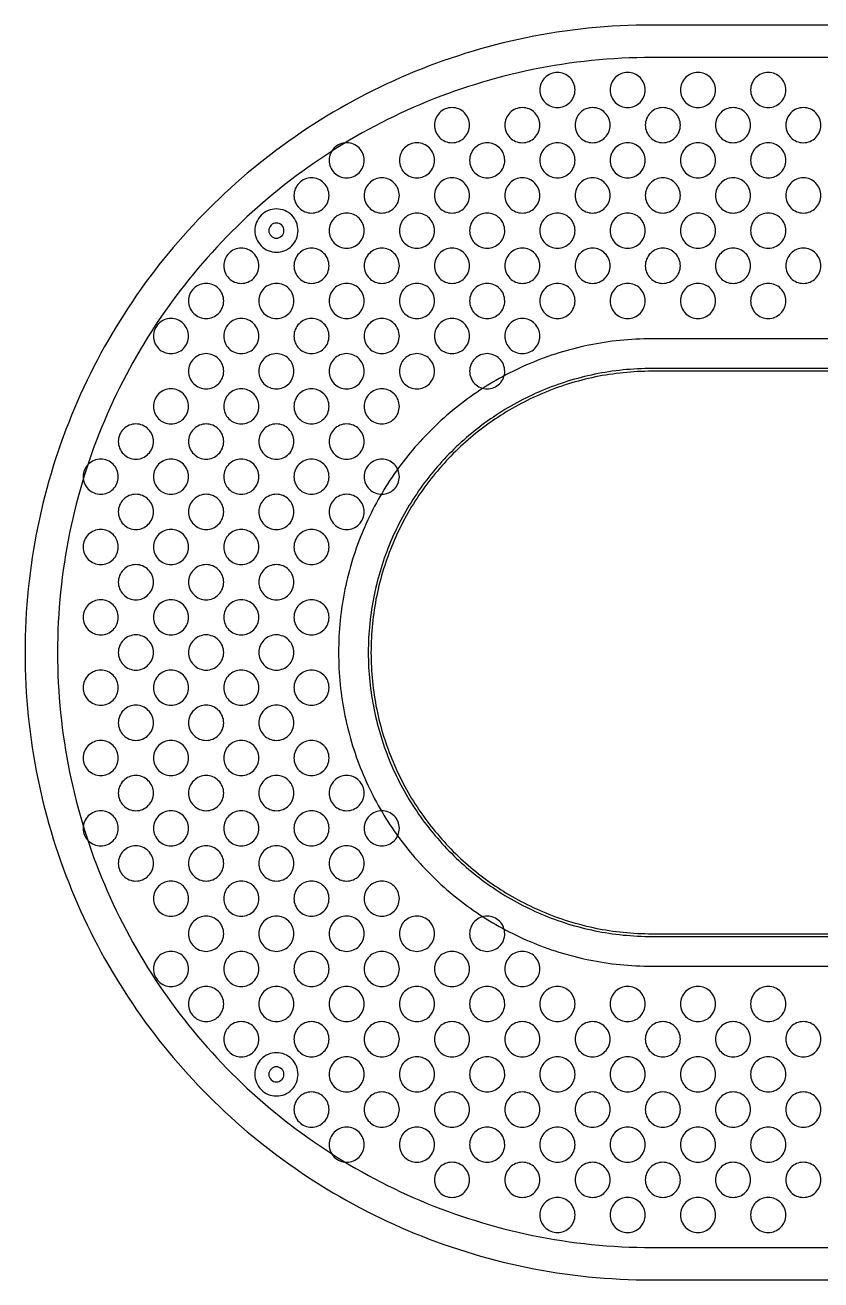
# Model space of a CAD drawing. Extents: x 1 to 174, y -78 to 96.
# Drawn here: x 0.99 to 19.4, y 61.52 to 90.52 of the extents above; entities that cross this region are included whole.
import ezdxf

# ---------------------------------------------------------------- set-up
doc = ezdxf.new("R2010")
doc.units = 0
doc.layers.add('LAYER_1', color=7, linetype='CONTINUOUS')
doc.layers.add('MOUNTINGHOLES', color=1, linetype='CONTINUOUS')

msp = doc.modelspace()

# ---------------------------------------------------------------- linework, layer by layer
at = {"layer": 'LAYER_1'}
for points in [[(22.515, 90.518), (15.464, 90.518), (15.304, 90.517), (15.119, 90.513), (14.934, 90.507), (14.75, 90.499), (14.566, 90.489), (14.382, 90.476), (14.199, 90.461), (14.016, 90.443), (13.834, 90.424), (13.653, 90.402), (13.471, 90.377), (13.291, 90.351), (13.111, 90.322), (12.932, 90.292), (12.753, 90.258), (12.575, 90.223), (12.398, 90.186), (12.222, 90.146), (12.046, 90.105), (11.871, 90.061), (11.697, 90.015), (11.524, 89.967), (11.352, 89.917), (11.18, 89.865), (11.01, 89.81), (10.84, 89.754), (10.671, 89.696), (10.504, 89.636), (10.337, 89.573), (10.171, 89.509), (10.006, 89.443), (9.843, 89.375), (9.68, 89.305), (9.518, 89.233), (9.358, 89.159), (9.198, 89.084), (9.04, 89.006), (8.883, 88.927), (8.727, 88.846), (8.572, 88.763), (8.418, 88.678), (8.266, 88.592), (8.115, 88.504), (7.964, 88.414), (7.816, 88.322), (7.668, 88.228), (7.522, 88.133), (7.376, 88.037), (7.233, 87.938), (7.09, 87.838), (6.949, 87.736), (6.809, 87.633), (6.67, 87.528), (6.533, 87.421), (6.397, 87.313), (6.262, 87.204), (6.129, 87.092), (5.997, 86.979), (5.867, 86.865), (5.738, 86.749), (5.61, 86.632), (5.484, 86.513), (5.359, 86.393), (5.236, 86.271), (5.114, 86.147), (4.994, 86.023), (4.875, 85.896), (4.758, 85.769), (4.642, 85.64), (4.527, 85.509), (4.414, 85.378), (4.303, 85.244), (4.193, 85.11), (4.085, 84.974), (3.979, 84.837), (3.874, 84.698), (3.77, 84.558), (3.669, 84.417), (3.569, 84.274), (3.47, 84.13), (3.373, 83.985), (3.278, 83.839), (3.185, 83.691), (3.093, 83.542), (3.003, 83.392), (2.915, 83.241), (2.829, 83.088), (2.744, 82.935), (2.661, 82.78), (2.58, 82.624), (2.501, 82.467), (2.423, 82.308), (2.347, 82.149), (2.274, 81.988), (2.202, 81.827), (2.132, 81.664), (2.064, 81.5), (1.998, 81.336), (1.933, 81.17), (1.871, 81.003), (1.811, 80.835), (1.753, 80.667), (1.696, 80.497), (1.642, 80.326), (1.59, 80.155), (1.54, 79.983), (1.492, 79.809), (1.446, 79.635), (1.402, 79.461), (1.36, 79.285), (1.321, 79.108), (1.283, 78.931), (1.248, 78.753), (1.215, 78.575), (1.184, 78.396), (1.156, 78.216), (1.129, 78.035), (1.105, 77.854), (1.083, 77.673), (1.064, 77.49), (1.046, 77.308), (1.031, 77.125), (1.018, 76.941), (1.008, 76.757), (1, 76.573), (0.994, 76.388), (0.99, 76.203), (0.989, 76.018), (0.99, 75.832), (0.994, 75.647), (1, 75.462), (1.008, 75.278), (1.018, 75.094), (1.031, 74.911), (1.046, 74.727), (1.064, 74.545), (1.083, 74.363), (1.105, 74.181), (1.129, 74), (1.156, 73.819), (1.184, 73.639), (1.215, 73.46), (1.248, 73.282), (1.283, 73.104), (1.321, 72.927), (1.36, 72.75), (1.402, 72.575), (1.446, 72.4), (1.492, 72.226), (1.54, 72.052), (1.59, 71.88), (1.642, 71.709), (1.696, 71.538), (1.753, 71.368), (1.811, 71.2), (1.871, 71.032), (1.933, 70.865), (1.998, 70.699), (2.064, 70.535), (2.132, 70.371), (2.202, 70.208), (2.274, 70.047), (2.347, 69.886), (2.423, 69.727), (2.501, 69.569), (2.58, 69.411), (2.661, 69.255), (2.744, 69.1), (2.829, 68.947), (2.915, 68.794), (3.003, 68.643), (3.093, 68.493), (3.185, 68.344), (3.278, 68.196), (3.373, 68.05), (3.47, 67.905), (3.569, 67.761), (3.669, 67.618), (3.77, 67.477), (3.874, 67.337), (3.979, 67.199), (4.085, 67.061), (4.193, 66.925), (4.303, 66.791), (4.414, 66.658), (4.527, 66.526), (4.642, 66.395), (4.758, 66.266), (4.875, 66.139), (4.994, 66.012), (5.114, 65.888), (5.236, 65.764), (5.359, 65.643), (5.484, 65.522), (5.61, 65.403), (5.738, 65.286), (5.867, 65.17), (5.997, 65.056), (6.129, 64.943), (6.262, 64.832), (6.397, 64.722), (6.533, 64.614), (6.67, 64.507), (6.809, 64.402), (6.949, 64.299), (7.09, 64.197), (7.233, 64.097), (7.376, 63.999), (7.522, 63.902), (7.668, 63.807), (7.816, 63.713), (7.964, 63.622), (8.115, 63.532), (8.266, 63.443), (8.418, 63.357), (8.572, 63.272), (8.727, 63.189), (8.883, 63.108), (9.04, 63.029), (9.198, 62.951), (9.358, 62.876), (9.518, 62.802), (9.68, 62.73), (9.843, 62.66), (10.006, 62.592), (10.171, 62.526), (10.337, 62.462), (10.504, 62.4), (10.671, 62.339), (10.84, 62.281), (11.01, 62.225), (11.18, 62.171), (11.352, 62.118), (11.524, 62.068), (11.697, 62.02), (11.871, 61.974), (12.046, 61.931), (12.222, 61.889), (12.398, 61.849), (12.575, 61.812), (12.753, 61.777), (12.932, 61.744), (13.111, 61.713), (13.291, 61.684), (13.471, 61.658), (13.653, 61.633), (13.834, 61.612), (14.016, 61.592), (14.199, 61.575), (14.382, 61.559), (14.566, 61.547), (14.75, 61.536), (14.934, 61.528), (15.119, 61.522), (15.304, 61.519), (15.464, 61.518), (22.515, 61.518)], [(22.512, 89.768), (15.466, 89.768), (15.313, 89.767), (15.138, 89.763), (14.963, 89.758), (14.788, 89.75), (14.613, 89.74), (14.439, 89.728), (14.265, 89.714), (14.092, 89.697), (13.919, 89.678), (13.747, 89.658), (13.575, 89.635), (13.404, 89.61), (13.234, 89.582), (13.064, 89.553), (12.894, 89.522), (12.726, 89.488), (12.558, 89.453), (12.391, 89.415), (12.224, 89.376), (12.058, 89.334), (11.893, 89.291), (11.729, 89.245), (11.566, 89.198), (11.403, 89.148), (11.241, 89.097), (11.08, 89.044), (10.921, 88.988), (10.762, 88.931), (10.603, 88.872), (10.446, 88.811), (10.29, 88.749), (10.135, 88.684), (9.981, 88.618), (9.827, 88.55), (9.675, 88.48), (9.524, 88.408), (9.374, 88.335), (9.225, 88.259), (9.077, 88.182), (8.93, 88.104), (8.784, 88.024), (8.64, 87.942), (8.496, 87.858), (8.354, 87.773), (8.213, 87.686), (8.073, 87.597), (7.934, 87.507), (7.796, 87.415), (7.66, 87.322), (7.525, 87.227), (7.391, 87.13), (7.258, 87.032), (7.127, 86.933), (6.996, 86.832), (6.867, 86.729), (6.74, 86.625), (6.613, 86.52), (6.488, 86.413), (6.365, 86.304), (6.242, 86.194), (6.121, 86.083), (6.002, 85.97), (5.883, 85.856), (5.766, 85.74), (5.651, 85.623), (5.537, 85.505), (5.424, 85.385), (5.313, 85.264), (5.203, 85.142), (5.094, 85.018), (4.987, 84.893), (4.882, 84.767), (4.778, 84.639), (4.675, 84.51), (4.574, 84.38), (4.474, 84.249), (4.376, 84.116), (4.28, 83.982), (4.185, 83.847), (4.092, 83.71), (4, 83.573), (3.91, 83.434), (3.821, 83.294), (3.734, 83.153), (3.649, 83.01), (3.565, 82.867), (3.483, 82.722), (3.403, 82.577), (3.324, 82.43), (3.247, 82.282), (3.172, 82.133), (3.099, 81.983), (3.027, 81.832), (2.957, 81.679), (2.889, 81.526), (2.823, 81.372), (2.758, 81.217), (2.695, 81.061), (2.634, 80.903), (2.575, 80.745), (2.518, 80.586), (2.463, 80.426), (2.41, 80.265), (2.358, 80.104), (2.309, 79.941), (2.261, 79.778), (2.216, 79.614), (2.172, 79.449), (2.131, 79.283), (2.091, 79.116), (2.054, 78.949), (2.018, 78.781), (1.985, 78.612), (1.954, 78.443), (1.924, 78.273), (1.897, 78.102), (1.872, 77.931), (1.849, 77.76), (1.828, 77.587), (1.81, 77.415), (1.793, 77.241), (1.779, 77.068), (1.767, 76.894), (1.757, 76.719), (1.749, 76.544), (1.743, 76.369), (1.74, 76.193), (1.739, 76.018), (1.74, 75.842), (1.743, 75.666), (1.749, 75.491), (1.757, 75.316), (1.767, 75.142), (1.779, 74.967), (1.793, 74.794), (1.81, 74.62), (1.828, 74.448), (1.849, 74.275), (1.872, 74.104), (1.897, 73.933), (1.924, 73.762), (1.954, 73.592), (1.985, 73.423), (2.018, 73.254), (2.054, 73.086), (2.091, 72.919), (2.131, 72.752), (2.172, 72.587), (2.216, 72.422), (2.261, 72.257), (2.309, 72.094), (2.358, 71.931), (2.41, 71.77), (2.463, 71.609), (2.518, 71.449), (2.575, 71.29), (2.634, 71.132), (2.695, 70.975), (2.758, 70.818), (2.823, 70.663), (2.889, 70.509), (2.957, 70.356), (3.027, 70.204), (3.099, 70.052), (3.172, 69.902), (3.247, 69.753), (3.324, 69.605), (3.403, 69.458), (3.483, 69.313), (3.565, 69.168), (3.649, 69.025), (3.734, 68.882), (3.821, 68.741), (3.91, 68.601), (4, 68.462), (4.092, 68.325), (4.185, 68.188), (4.28, 68.053), (4.376, 67.919), (4.474, 67.786), (4.574, 67.655), (4.675, 67.525), (4.778, 67.396), (4.882, 67.268), (4.987, 67.142), (5.094, 67.017), (5.203, 66.893), (5.313, 66.771), (5.424, 66.65), (5.537, 66.53), (5.651, 66.412), (5.766, 66.295), (5.883, 66.179), (6.002, 66.065), (6.121, 65.952), (6.242, 65.841), (6.365, 65.731), (6.488, 65.623), (6.613, 65.516), (6.74, 65.41), (6.867, 65.306), (6.996, 65.203), (7.127, 65.102), (7.258, 65.003), (7.391, 64.905), (7.525, 64.808), (7.66, 64.713), (7.796, 64.62), (7.934, 64.528), (8.073, 64.438), (8.213, 64.349), (8.354, 64.263), (8.496, 64.177), (8.64, 64.094), (8.784, 64.012), (8.93, 63.931), (9.077, 63.853), (9.225, 63.776), (9.374, 63.701), (9.524, 63.627), (9.675, 63.555), (9.827, 63.485), (9.981, 63.417), (10.135, 63.351), (10.29, 63.286), (10.446, 63.224), (10.603, 63.163), (10.762, 63.104), (10.921, 63.047), (11.08, 62.991), (11.241, 62.938), (11.403, 62.887), (11.566, 62.837), (11.729, 62.79), (11.893, 62.744), (12.058, 62.701), (12.224, 62.659), (12.391, 62.62), (12.558, 62.582), (12.726, 62.547), (12.894, 62.513), (13.064, 62.482), (13.234, 62.453), (13.404, 62.425), (13.575, 62.4), (13.747, 62.378), (13.919, 62.357), (14.092, 62.338), (14.265, 62.322), (14.439, 62.307), (14.613, 62.295), (14.788, 62.285), (14.963, 62.277), (15.138, 62.272), (15.313, 62.269), (15.466, 62.268), (22.512, 62.268)], [(22.492, 83.268), (15.487, 83.268), (15.396, 83.267), (15.302, 83.265), (15.209, 83.262), (15.117, 83.258), (15.024, 83.253), (14.932, 83.246), (14.84, 83.239), (14.749, 83.23), (14.658, 83.22), (14.567, 83.209), (14.476, 83.197), (14.386, 83.184), (14.296, 83.17), (14.207, 83.154), (14.118, 83.138), (14.029, 83.12), (13.941, 83.102), (13.853, 83.082), (13.765, 83.061), (13.678, 83.039), (13.591, 83.016), (13.505, 82.992), (13.419, 82.967), (13.334, 82.942), (13.249, 82.914), (13.164, 82.886), (13.08, 82.857), (12.996, 82.827), (12.913, 82.796), (12.831, 82.764), (12.749, 82.731), (12.667, 82.698), (12.586, 82.663), (12.505, 82.627), (12.425, 82.59), (12.346, 82.552), (12.267, 82.514), (12.188, 82.474), (12.11, 82.434), (12.033, 82.392), (11.956, 82.35), (11.88, 82.307), (11.804, 82.262), (11.729, 82.218), (11.655, 82.172), (11.581, 82.125), (11.508, 82.077), (11.435, 82.029), (11.363, 81.98), (11.292, 81.93), (11.221, 81.879), (11.151, 81.827), (11.082, 81.774), (11.013, 81.721), (10.945, 81.667), (10.877, 81.612), (10.81, 81.556), (10.744, 81.499), (10.679, 81.442), (10.614, 81.384), (10.55, 81.325), (10.487, 81.266), (10.424, 81.205), (10.363, 81.144), (10.302, 81.082), (10.241, 81.02), (10.182, 80.956), (10.123, 80.892), (10.065, 80.828), (10.007, 80.762), (9.951, 80.696), (9.895, 80.63), (9.84, 80.562), (9.786, 80.494), (9.732, 80.425), (9.68, 80.356), (9.628, 80.286), (9.577, 80.215), (9.527, 80.144), (9.478, 80.072), (9.429, 79.999), (9.382, 79.926), (9.335, 79.852), (9.289, 79.778), (9.244, 79.702), (9.2, 79.627), (9.157, 79.551), (9.115, 79.474), (9.073, 79.397), (9.033, 79.319), (8.993, 79.24), (8.954, 79.161), (8.917, 79.082), (8.88, 79.002), (8.844, 78.921), (8.809, 78.84), (8.775, 78.758), (8.742, 78.676), (8.71, 78.593), (8.679, 78.51), (8.649, 78.427), (8.62, 78.343), (8.592, 78.258), (8.565, 78.173), (8.539, 78.088), (8.514, 78.002), (8.49, 77.916), (8.467, 77.829), (8.446, 77.742), (8.425, 77.654), (8.405, 77.566), (8.386, 77.478), (8.369, 77.389), (8.352, 77.3), (8.337, 77.211), (8.323, 77.121), (8.309, 77.031), (8.297, 76.94), (8.286, 76.849), (8.277, 76.758), (8.268, 76.666), (8.26, 76.575), (8.254, 76.482), (8.249, 76.39), (8.244, 76.297), (8.242, 76.204), (8.24, 76.111), (8.239, 76.018), (8.24, 75.924), (8.242, 75.831), (8.244, 75.738), (8.249, 75.645), (8.254, 75.553), (8.26, 75.461), (8.268, 75.369), (8.277, 75.277), (8.286, 75.186), (8.297, 75.095), (8.309, 75.005), (8.323, 74.914), (8.337, 74.825), (8.352, 74.735), (8.369, 74.646), (8.386, 74.557), (8.405, 74.469), (8.425, 74.381), (8.446, 74.293), (8.467, 74.206), (8.49, 74.119), (8.514, 74.033), (8.539, 73.947), (8.565, 73.862), (8.592, 73.777), (8.62, 73.692), (8.649, 73.608), (8.679, 73.525), (8.71, 73.442), (8.742, 73.359), (8.775, 73.277), (8.809, 73.195), (8.844, 73.114), (8.88, 73.034), (8.917, 72.954), (8.954, 72.874), (8.993, 72.795), (9.033, 72.717), (9.073, 72.639), (9.115, 72.561), (9.157, 72.484), (9.2, 72.408), (9.244, 72.333), (9.289, 72.258), (9.335, 72.183), (9.382, 72.109), (9.429, 72.036), (9.478, 71.963), (9.527, 71.891), (9.577, 71.82), (9.628, 71.749), (9.68, 71.679), (9.732, 71.61), (9.786, 71.541), (9.84, 71.473), (9.895, 71.406), (9.951, 71.339), (10.007, 71.273), (10.065, 71.207), (10.123, 71.143), (10.182, 71.079), (10.241, 71.015), (10.302, 70.953), (10.363, 70.891), (10.424, 70.83), (10.487, 70.77), (10.55, 70.71), (10.614, 70.651), (10.679, 70.593), (10.744, 70.536), (10.81, 70.479), (10.877, 70.423), (10.945, 70.368), (11.013, 70.314), (11.082, 70.261), (11.151, 70.208), (11.221, 70.156), (11.292, 70.106), (11.363, 70.055), (11.435, 70.006), (11.508, 69.958), (11.581, 69.91), (11.655, 69.863), (11.729, 69.818), (11.804, 69.773), (11.88, 69.729), (11.956, 69.685), (12.033, 69.643), (12.11, 69.602), (12.188, 69.561), (12.267, 69.522), (12.346, 69.483), (12.425, 69.445), (12.505, 69.408), (12.586, 69.372), (12.667, 69.338), (12.749, 69.304), (12.831, 69.271), (12.913, 69.239), (12.996, 69.208), (13.08, 69.178), (13.164, 69.149), (13.249, 69.121), (13.334, 69.094), (13.419, 69.068), (13.505, 69.043), (13.591, 69.019), (13.678, 68.996), (13.765, 68.974), (13.853, 68.953), (13.941, 68.933), (14.029, 68.915), (14.118, 68.897), (14.207, 68.881), (14.296, 68.865), (14.386, 68.851), (14.476, 68.838), (14.567, 68.826), (14.658, 68.815), (14.749, 68.805), (14.84, 68.796), (14.932, 68.789), (15.024, 68.782), (15.117, 68.777), (15.209, 68.773), (15.302, 68.77), (15.396, 68.768), (15.487, 68.768), (22.492, 68.768)], [(22.489, 82.581), (15.489, 82.581), (15.404, 82.58), (15.32, 82.578), (15.236, 82.576), (15.152, 82.572), (15.068, 82.567), (14.984, 82.561), (14.901, 82.555), (14.818, 82.547), (14.736, 82.538), (14.653, 82.528), (14.571, 82.517), (14.49, 82.505), (14.408, 82.492), (14.328, 82.478), (14.247, 82.463), (14.167, 82.447), (14.087, 82.43), (14.007, 82.412), (13.928, 82.394), (13.849, 82.374), (13.771, 82.353), (13.693, 82.332), (13.615, 82.309), (13.538, 82.285), (13.461, 82.261), (13.384, 82.236), (13.308, 82.209), (13.233, 82.182), (13.157, 82.154), (13.083, 82.125), (13.008, 82.095), (12.935, 82.065), (12.861, 82.033), (12.788, 82.001), (12.716, 81.967), (12.644, 81.933), (12.572, 81.898), (12.501, 81.863), (12.431, 81.826), (12.361, 81.788), (12.291, 81.75), (12.222, 81.711), (12.154, 81.671), (12.086, 81.63), (12.019, 81.589), (11.952, 81.547), (11.885, 81.504), (11.82, 81.46), (11.755, 81.415), (11.69, 81.37), (11.626, 81.324), (11.562, 81.277), (11.5, 81.229), (11.437, 81.181), (11.376, 81.132), (11.314, 81.082), (11.254, 81.031), (11.194, 80.98), (11.135, 80.928), (11.076, 80.876), (11.018, 80.822), (10.961, 80.768), (10.904, 80.714), (10.848, 80.658), (10.793, 80.602), (10.738, 80.546), (10.684, 80.488), (10.631, 80.43), (10.579, 80.372), (10.527, 80.313), (10.475, 80.253), (10.425, 80.192), (10.375, 80.131), (10.326, 80.07), (10.278, 80.007), (10.23, 79.944), (10.183, 79.881), (10.137, 79.817), (10.092, 79.752), (10.047, 79.687), (10.003, 79.621), (9.96, 79.555), (9.918, 79.488), (9.876, 79.421), (9.836, 79.353), (9.796, 79.284), (9.757, 79.215), (9.718, 79.146), (9.681, 79.076), (9.644, 79.005), (9.608, 78.934), (9.573, 78.863), (9.539, 78.791), (9.506, 78.718), (9.474, 78.646), (9.442, 78.572), (9.411, 78.498), (9.381, 78.424), (9.353, 78.349), (9.324, 78.274), (9.297, 78.199), (9.271, 78.122), (9.246, 78.046), (9.221, 77.969), (9.198, 77.892), (9.175, 77.814), (9.154, 77.736), (9.133, 77.658), (9.113, 77.579), (9.094, 77.5), (9.076, 77.42), (9.06, 77.34), (9.044, 77.26), (9.029, 77.179), (9.015, 77.098), (9.002, 77.017), (8.99, 76.935), (8.979, 76.853), (8.969, 76.771), (8.96, 76.689), (8.952, 76.606), (8.945, 76.522), (8.94, 76.439), (8.935, 76.355), (8.931, 76.271), (8.928, 76.187), (8.927, 76.102), (8.926, 76.018), (8.927, 75.933), (8.928, 75.848), (8.931, 75.764), (8.935, 75.68), (8.94, 75.596), (8.945, 75.513), (8.952, 75.429), (8.96, 75.347), (8.969, 75.264), (8.979, 75.182), (8.99, 75.1), (9.002, 75.018), (9.015, 74.937), (9.029, 74.856), (9.044, 74.775), (9.06, 74.695), (9.076, 74.615), (9.094, 74.535), (9.113, 74.456), (9.133, 74.377), (9.154, 74.299), (9.175, 74.221), (9.198, 74.143), (9.221, 74.066), (9.246, 73.989), (9.271, 73.913), (9.297, 73.837), (9.324, 73.761), (9.353, 73.686), (9.381, 73.611), (9.411, 73.537), (9.442, 73.463), (9.474, 73.39), (9.506, 73.317), (9.539, 73.244), (9.573, 73.172), (9.608, 73.101), (9.644, 73.03), (9.681, 72.959), (9.718, 72.889), (9.757, 72.82), (9.796, 72.751), (9.836, 72.682), (9.876, 72.614), (9.918, 72.547), (9.96, 72.48), (10.003, 72.414), (10.047, 72.348), (10.092, 72.283), (10.137, 72.218), (10.183, 72.154), (10.23, 72.091), (10.278, 72.028), (10.326, 71.966), (10.375, 71.904), (10.425, 71.843), (10.475, 71.782), (10.527, 71.723), (10.579, 71.663), (10.631, 71.605), (10.684, 71.547), (10.738, 71.489), (10.793, 71.433), (10.848, 71.377), (10.904, 71.321), (10.961, 71.267), (11.018, 71.213), (11.076, 71.16), (11.135, 71.107), (11.194, 71.055), (11.254, 71.004), (11.314, 70.953), (11.376, 70.903), (11.437, 70.854), (11.5, 70.806), (11.562, 70.758), (11.626, 70.712), (11.69, 70.665), (11.755, 70.62), (11.82, 70.575), (11.885, 70.532), (11.952, 70.489), (12.019, 70.446), (12.086, 70.405), (12.154, 70.364), (12.222, 70.324), (12.291, 70.285), (12.361, 70.247), (12.431, 70.209), (12.501, 70.173), (12.572, 70.137), (12.644, 70.102), (12.716, 70.068), (12.788, 70.034), (12.861, 70.002), (12.935, 69.97), (13.008, 69.94), (13.083, 69.91), (13.157, 69.881), (13.233, 69.853), (13.308, 69.826), (13.384, 69.799), (13.461, 69.774), (13.538, 69.75), (13.615, 69.726), (13.693, 69.704), (13.771, 69.682), (13.849, 69.661), (13.928, 69.641), (14.007, 69.623), (14.087, 69.605), (14.167, 69.588), (14.247, 69.572), (14.328, 69.557), (14.408, 69.543), (14.49, 69.53), (14.571, 69.518), (14.653, 69.507), (14.736, 69.497), (14.818, 69.488), (14.901, 69.481), (14.984, 69.474), (15.068, 69.468), (15.152, 69.463), (15.236, 69.459), (15.32, 69.457), (15.404, 69.455), (15.489, 69.455), (22.489, 69.455)], [(22.489, 82.518), (15.489, 82.518), (15.405, 82.517), (15.321, 82.515), (15.238, 82.513), (15.155, 82.509), (15.072, 82.504), (14.989, 82.499), (14.907, 82.492), (14.825, 82.484), (14.743, 82.475), (14.661, 82.465), (14.58, 82.454), (14.499, 82.443), (14.419, 82.43), (14.339, 82.416), (14.259, 82.401), (14.179, 82.386), (14.1, 82.369), (14.021, 82.351), (13.943, 82.332), (13.865, 82.313), (13.787, 82.292), (13.71, 82.271), (13.633, 82.249), (13.556, 82.225), (13.48, 82.201), (13.404, 82.176), (13.329, 82.15), (13.254, 82.123), (13.18, 82.095), (13.106, 82.067), (13.032, 82.037), (12.959, 82.007), (12.886, 81.975), (12.814, 81.943), (12.742, 81.91), (12.671, 81.877), (12.6, 81.842), (12.53, 81.806), (12.46, 81.77), (12.391, 81.733), (12.322, 81.695), (12.254, 81.656), (12.186, 81.617), (12.119, 81.577), (12.052, 81.535), (11.986, 81.494), (11.92, 81.451), (11.855, 81.407), (11.79, 81.363), (11.726, 81.318), (11.663, 81.273), (11.6, 81.226), (11.538, 81.179), (11.476, 81.131), (11.415, 81.083), (11.355, 81.033), (11.295, 80.983), (11.235, 80.933), (11.177, 80.881), (11.119, 80.829), (11.061, 80.776), (11.005, 80.723), (10.948, 80.669), (10.893, 80.614), (10.838, 80.558), (10.784, 80.502), (10.731, 80.445), (10.678, 80.388), (10.626, 80.33), (10.574, 80.271), (10.524, 80.212), (10.473, 80.152), (10.424, 80.092), (10.376, 80.031), (10.328, 79.969), (10.281, 79.907), (10.234, 79.844), (10.188, 79.78), (10.143, 79.716), (10.099, 79.652), (10.056, 79.587), (10.013, 79.521), (9.971, 79.455), (9.93, 79.388), (9.89, 79.321), (9.85, 79.253), (9.812, 79.185), (9.774, 79.116), (9.737, 79.047), (9.7, 78.977), (9.665, 78.906), (9.63, 78.836), (9.596, 78.764), (9.563, 78.693), (9.531, 78.62), (9.5, 78.548), (9.47, 78.475), (9.44, 78.401), (9.411, 78.327), (9.384, 78.252), (9.357, 78.178), (9.331, 78.102), (9.306, 78.027), (9.281, 77.95), (9.258, 77.874), (9.236, 77.797), (9.214, 77.72), (9.194, 77.642), (9.174, 77.564), (9.156, 77.485), (9.138, 77.407), (9.121, 77.328), (9.105, 77.248), (9.091, 77.168), (9.077, 77.088), (9.064, 77.007), (9.052, 76.927), (9.041, 76.845), (9.032, 76.764), (9.023, 76.682), (9.015, 76.6), (9.008, 76.518), (9.002, 76.435), (8.998, 76.352), (8.994, 76.269), (8.991, 76.185), (8.99, 76.102), (8.989, 76.018), (8.99, 75.934), (8.991, 75.85), (8.994, 75.766), (8.998, 75.683), (9.002, 75.6), (9.008, 75.517), (9.015, 75.435), (9.023, 75.353), (9.032, 75.271), (9.041, 75.19), (9.052, 75.109), (9.064, 75.028), (9.077, 74.947), (9.091, 74.867), (9.105, 74.787), (9.121, 74.708), (9.138, 74.628), (9.156, 74.55), (9.174, 74.471), (9.194, 74.393), (9.214, 74.315), (9.236, 74.238), (9.258, 74.161), (9.281, 74.085), (9.306, 74.009), (9.331, 73.933), (9.357, 73.858), (9.384, 73.783), (9.411, 73.708), (9.44, 73.634), (9.47, 73.561), (9.5, 73.487), (9.531, 73.415), (9.563, 73.343), (9.596, 73.271), (9.63, 73.2), (9.665, 73.129), (9.7, 73.058), (9.737, 72.989), (9.774, 72.919), (9.812, 72.85), (9.85, 72.782), (9.89, 72.714), (9.93, 72.647), (9.971, 72.58), (10.013, 72.514), (10.056, 72.448), (10.099, 72.383), (10.143, 72.319), (10.188, 72.255), (10.234, 72.191), (10.281, 72.128), (10.328, 72.066), (10.376, 72.005), (10.424, 71.943), (10.473, 71.883), (10.524, 71.823), (10.574, 71.764), (10.626, 71.705), (10.678, 71.647), (10.731, 71.59), (10.784, 71.533), (10.838, 71.477), (10.893, 71.421), (10.948, 71.367), (11.005, 71.312), (11.061, 71.259), (11.119, 71.206), (11.177, 71.154), (11.235, 71.103), (11.295, 71.052), (11.355, 71.002), (11.415, 70.953), (11.476, 70.904), (11.538, 70.856), (11.6, 70.809), (11.663, 70.762), (11.726, 70.717), (11.79, 70.672), (11.855, 70.628), (11.92, 70.584), (11.986, 70.542), (12.052, 70.5), (12.119, 70.459), (12.186, 70.418), (12.254, 70.379), (12.322, 70.34), (12.391, 70.302), (12.46, 70.265), (12.53, 70.229), (12.6, 70.193), (12.671, 70.159), (12.742, 70.125), (12.814, 70.092), (12.886, 70.06), (12.959, 70.028), (13.032, 69.998), (13.106, 69.968), (13.18, 69.94), (13.254, 69.912), (13.329, 69.885), (13.404, 69.859), (13.48, 69.834), (13.556, 69.81), (13.633, 69.786), (13.71, 69.764), (13.787, 69.743), (13.865, 69.722), (13.943, 69.703), (14.021, 69.684), (14.1, 69.666), (14.179, 69.65), (14.259, 69.634), (14.339, 69.619), (14.419, 69.605), (14.499, 69.592), (14.58, 69.581), (14.661, 69.57), (14.743, 69.56), (14.825, 69.551), (14.907, 69.543), (14.989, 69.537), (15.072, 69.531), (15.155, 69.526), (15.238, 69.522), (15.321, 69.52), (15.405, 69.518), (15.489, 69.518), (22.489, 69.518)]]:
    msp.add_lwpolyline(points, dxfattribs=at)
for points in [[(13.708, 89.018, 0.414214), (13.302, 89.424, 0.414214), (12.895, 89.018, 0.414214), (13.302, 88.611, 0.414214)], [(15.333, 89.018, 0.414214), (14.927, 89.424, 0.414214), (14.52, 89.018, 0.414214), (14.927, 88.611, 0.414214)], [(16.958, 89.018, 0.414214), (16.552, 89.424, 0.414214), (16.145, 89.018, 0.414214), (16.552, 88.611, 0.414214)], [(18.583, 89.018, 0.414214), (18.177, 89.424, 0.414214), (17.77, 89.018, 0.414214), (18.177, 88.611, 0.414214)], [(11.27, 88.205, 0.414214), (10.864, 88.611, 0.414214), (10.458, 88.205, 0.414214), (10.864, 87.799, 0.414214)], [(12.895, 88.205, 0.414214), (12.489, 88.611, 0.414214), (12.083, 88.205, 0.414214), (12.489, 87.799, 0.414214)], [(14.52, 88.205, 0.414214), (14.114, 88.611, 0.414214), (13.708, 88.205, 0.414214), (14.114, 87.799, 0.414214)], [(16.145, 88.205, 0.414214), (15.739, 88.611, 0.414214), (15.333, 88.205, 0.414214), (15.739, 87.799, 0.414214)], [(17.77, 88.205, 0.414214), (17.364, 88.611, 0.414214), (16.958, 88.205, 0.414214), (17.364, 87.799, 0.414214)], [(19.395, 88.205, 0.414214), (18.989, 88.611, 0.414214), (18.583, 88.205, 0.414214), (18.989, 87.799, 0.414214)], [(8.833, 87.393, 0.414214), (8.427, 87.799, 0.414214), (8.02, 87.393, 0.414214), (8.427, 86.986, 0.414214)], [(10.458, 87.393, 0.414214), (10.052, 87.799, 0.414214), (9.645, 87.393, 0.414214), (10.052, 86.986, 0.414214)], [(12.083, 87.393, 0.414214), (11.677, 87.799, 0.414214), (11.27, 87.393, 0.414214), (11.677, 86.986, 0.414214)], [(13.708, 87.393, 0.414214), (13.302, 87.799, 0.414214), (12.895, 87.393, 0.414214), (13.302, 86.986, 0.414214)], [(15.333, 87.393, 0.414214), (14.927, 87.799, 0.414214), (14.52, 87.393, 0.414214), (14.927, 86.986, 0.414214)], [(16.958, 87.393, 0.414214), (16.552, 87.799, 0.414214), (16.145, 87.393, 0.414214), (16.552, 86.986, 0.414214)], [(18.583, 87.393, 0.414214), (18.177, 87.799, 0.414214), (17.77, 87.393, 0.414214), (18.177, 86.986, 0.414214)], [(8.02, 86.58, 0.414214), (7.614, 86.986, 0.414214), (7.208, 86.58, 0.414214), (7.614, 86.174, 0.414214)], [(9.645, 86.58, 0.414214), (9.239, 86.986, 0.414214), (8.833, 86.58, 0.414214), (9.239, 86.174, 0.414214)], [(11.27, 86.58, 0.414214), (10.864, 86.986, 0.414214), (10.458, 86.58, 0.414214), (10.864, 86.174, 0.414214)], [(12.895, 86.58, 0.414214), (12.489, 86.986, 0.414214), (12.083, 86.58, 0.414214), (12.489, 86.174, 0.414214)], [(14.52, 86.58, 0.414214), (14.114, 86.986, 0.414214), (13.708, 86.58, 0.414214), (14.114, 86.174, 0.414214)], [(16.145, 86.58, 0.414214), (15.739, 86.986, 0.414214), (15.333, 86.58, 0.414214), (15.739, 86.174, 0.414214)], [(17.77, 86.58, 0.414214), (17.364, 86.986, 0.414214), (16.958, 86.58, 0.414214), (17.364, 86.174, 0.414214)], [(19.395, 86.58, 0.414214), (18.989, 86.986, 0.414214), (18.583, 86.58, 0.414214), (18.989, 86.174, 0.414214)], [(8.833, 85.768, 0.414214), (8.427, 86.174, 0.414214), (8.02, 85.768, 0.414214), (8.427, 85.361, 0.414214)], [(10.458, 85.768, 0.414214), (10.052, 86.174, 0.414214), (9.645, 85.768, 0.414214), (10.052, 85.361, 0.414214)], [(12.083, 85.768, 0.414214), (11.677, 86.174, 0.414214), (11.27, 85.768, 0.414214), (11.677, 85.361, 0.414214)], [(13.708, 85.768, 0.414214), (13.302, 86.174, 0.414214), (12.895, 85.768, 0.414214), (13.302, 85.361, 0.414214)], [(15.333, 85.768, 0.414214), (14.927, 86.174, 0.414214), (14.52, 85.768, 0.414214), (14.927, 85.361, 0.414214)], [(16.958, 85.768, 0.414214), (16.552, 86.174, 0.414214), (16.145, 85.768, 0.414214), (16.552, 85.361, 0.414214)], [(18.583, 85.768, 0.414214), (18.177, 86.174, 0.414214), (17.77, 85.768, 0.414214), (18.177, 85.361, 0.414214)], [(6.395, 84.955, 0.414214), (5.989, 85.361, 0.414214), (5.583, 84.955, 0.414214), (5.989, 84.549, 0.414214)], [(8.02, 84.955, 0.414214), (7.614, 85.361, 0.414214), (7.208, 84.955, 0.414214), (7.614, 84.549, 0.414214)], [(9.645, 84.955, 0.414214), (9.239, 85.361, 0.414214), (8.833, 84.955, 0.414214), (9.239, 84.549, 0.414214)], [(11.27, 84.955, 0.414214), (10.864, 85.361, 0.414214), (10.458, 84.955, 0.414214), (10.864, 84.549, 0.414214)], [(12.895, 84.955, 0.414214), (12.489, 85.361, 0.414214), (12.083, 84.955, 0.414214), (12.489, 84.549, 0.414214)], [(14.52, 84.955, 0.414214), (14.114, 85.361, 0.414214), (13.708, 84.955, 0.414214), (14.114, 84.549, 0.414214)], [(16.145, 84.955, 0.414214), (15.739, 85.361, 0.414214), (15.333, 84.955, 0.414214), (15.739, 84.549, 0.414214)], [(17.77, 84.955, 0.414214), (17.364, 85.361, 0.414214), (16.958, 84.955, 0.414214), (17.364, 84.549, 0.414214)], [(19.395, 84.955, 0.414214), (18.989, 85.361, 0.414214), (18.583, 84.955, 0.414214), (18.989, 84.549, 0.414214)], [(5.583, 84.143, 0.414214), (5.177, 84.549, 0.414214), (4.77, 84.143, 0.414214), (5.177, 83.736, 0.414214)], [(7.208, 84.143, 0.414214), (6.802, 84.549, 0.414214), (6.395, 84.143, 0.414214), (6.802, 83.736, 0.414214)], [(8.833, 84.143, 0.414214), (8.427, 84.549, 0.414214), (8.02, 84.143, 0.414214), (8.427, 83.736, 0.414214)], [(10.458, 84.143, 0.414214), (10.052, 84.549, 0.414214), (9.645, 84.143, 0.414214), (10.052, 83.736, 0.414214)], [(12.083, 84.143, 0.414214), (11.677, 84.549, 0.414214), (11.27, 84.143, 0.414214), (11.677, 83.736, 0.414214)], [(13.708, 84.143, 0.414214), (13.302, 84.549, 0.414214), (12.895, 84.143, 0.414214), (13.302, 83.736, 0.414214)], [(15.333, 84.143, 0.414214), (14.927, 84.549, 0.414214), (14.52, 84.143, 0.414214), (14.927, 83.736, 0.414214)], [(16.958, 84.143, 0.414214), (16.552, 84.549, 0.414214), (16.145, 84.143, 0.414214), (16.552, 83.736, 0.414214)], [(18.583, 84.143, 0.414214), (18.177, 84.549, 0.414214), (17.77, 84.143, 0.414214), (18.177, 83.736, 0.414214)], [(4.77, 83.33, 0.414214), (4.364, 83.736, 0.414214), (3.958, 83.33, 0.414214), (4.364, 82.924, 0.414214)], [(6.395, 83.33, 0.414214), (5.989, 83.736, 0.414214), (5.583, 83.33, 0.414214), (5.989, 82.924, 0.414214)], [(8.02, 83.33, 0.414214), (7.614, 83.736, 0.414214), (7.208, 83.33, 0.414214), (7.614, 82.924, 0.414214)], [(9.645, 83.33, 0.414214), (9.239, 83.736, 0.414214), (8.833, 83.33, 0.414214), (9.239, 82.924, 0.414214)], [(11.27, 83.33, 0.414214), (10.864, 83.736, 0.414214), (10.458, 83.33, 0.414214), (10.864, 82.924, 0.414214)], [(12.895, 83.33, 0.414214), (12.489, 83.736, 0.414214), (12.083, 83.33, 0.414214), (12.489, 82.924, 0.414214)], [(5.583, 82.518, 0.414214), (5.177, 82.924, 0.414214), (4.77, 82.518, 0.414214), (5.177, 82.111, 0.414214)], [(7.208, 82.518, 0.414214), (6.802, 82.924, 0.414214), (6.395, 82.518, 0.414214), (6.802, 82.111, 0.414214)], [(8.833, 82.518, 0.414214), (8.427, 82.924, 0.414214), (8.02, 82.518, 0.414214), (8.427, 82.111, 0.414214)], [(10.458, 82.518, 0.414214), (10.052, 82.924, 0.414214), (9.645, 82.518, 0.414214), (10.052, 82.111, 0.414214)], [(12.083, 82.518, 0.414214), (11.677, 82.924, 0.414214), (11.27, 82.518, 0.414214), (11.677, 82.111, 0.414214)], [(4.77, 81.705, 0.414214), (4.364, 82.111, 0.414214), (3.958, 81.705, 0.414214), (4.364, 81.299, 0.414214)], [(6.395, 81.705, 0.414214), (5.989, 82.111, 0.414214), (5.583, 81.705, 0.414214), (5.989, 81.299, 0.414214)], [(8.02, 81.705, 0.414214), (7.614, 82.111, 0.414214), (7.208, 81.705, 0.414214), (7.614, 81.299, 0.414214)], [(9.645, 81.705, 0.414214), (9.239, 82.111, 0.414214), (8.833, 81.705, 0.414214), (9.239, 81.299, 0.414214)], [(3.958, 80.893, 0.414214), (3.552, 81.299, 0.414214), (3.145, 80.893, 0.414214), (3.552, 80.486, 0.414214)], [(5.583, 80.893, 0.414214), (5.177, 81.299, 0.414214), (4.77, 80.893, 0.414214), (5.177, 80.486, 0.414214)], [(7.208, 80.893, 0.414214), (6.802, 81.299, 0.414214), (6.395, 80.893, 0.414214), (6.802, 80.486, 0.414214)], [(8.833, 80.893, 0.414214), (8.427, 81.299, 0.414214), (8.02, 80.893, 0.414214), (8.427, 80.486, 0.414214)], [(3.145, 80.08, 0.414214), (2.739, 80.486, 0.414214), (2.333, 80.08, 0.414214), (2.739, 79.674, 0.414214)], [(4.77, 80.08, 0.414214), (4.364, 80.486, 0.414214), (3.958, 80.08, 0.414214), (4.364, 79.674, 0.414214)], [(6.395, 80.08, 0.414214), (5.989, 80.486, 0.414214), (5.583, 80.08, 0.414214), (5.989, 79.674, 0.414214)], [(8.02, 80.08, 0.414214), (7.614, 80.486, 0.414214), (7.208, 80.08, 0.414214), (7.614, 79.674, 0.414214)], [(9.645, 80.08, 0.414214), (9.239, 80.486, 0.414214), (8.833, 80.08, 0.414214), (9.239, 79.674, 0.414214)], [(3.958, 79.268, 0.414214), (3.552, 79.674, 0.414214), (3.145, 79.268, 0.414214), (3.552, 78.861, 0.414214)], [(5.583, 79.268, 0.414214), (5.177, 79.674, 0.414214), (4.77, 79.268, 0.414214), (5.177, 78.861, 0.414214)], [(7.208, 79.268, 0.414214), (6.802, 79.674, 0.414214), (6.395, 79.268, 0.414214), (6.802, 78.861, 0.414214)], [(8.833, 79.268, 0.414214), (8.427, 79.674, 0.414214), (8.02, 79.268, 0.414214), (8.427, 78.861, 0.414214)], [(3.145, 78.455, 0.414214), (2.739, 78.861, 0.414214), (2.333, 78.455, 0.414214), (2.739, 78.049, 0.414214)], [(4.77, 78.455, 0.414214), (4.364, 78.861, 0.414214), (3.958, 78.455, 0.414214), (4.364, 78.049, 0.414214)], [(6.395, 78.455, 0.414214), (5.989, 78.861, 0.414214), (5.583, 78.455, 0.414214), (5.989, 78.049, 0.414214)], [(8.02, 78.455, 0.414214), (7.614, 78.861, 0.414214), (7.208, 78.455, 0.414214), (7.614, 78.049, 0.414214)], [(3.958, 77.643, 0.414214), (3.552, 78.049, 0.414214), (3.145, 77.643, 0.414214), (3.552, 77.236, 0.414214)], [(5.583, 77.643, 0.414214), (5.177, 78.049, 0.414214), (4.77, 77.643, 0.414214), (5.177, 77.236, 0.414214)], [(7.208, 77.643, 0.414214), (6.802, 78.049, 0.414214), (6.395, 77.643, 0.414214), (6.802, 77.236, 0.414214)], [(3.145, 76.83, 0.414214), (2.739, 77.236, 0.414214), (2.333, 76.83, 0.414214), (2.739, 76.424, 0.414214)], [(4.77, 76.83, 0.414214), (4.364, 77.236, 0.414214), (3.958, 76.83, 0.414214), (4.364, 76.424, 0.414214)], [(6.395, 76.83, 0.414214), (5.989, 77.236, 0.414214), (5.583, 76.83, 0.414214), (5.989, 76.424, 0.414214)], [(8.02, 76.83, 0.414214), (7.614, 77.236, 0.414214), (7.208, 76.83, 0.414214), (7.614, 76.424, 0.414214)], [(3.958, 76.018, 0.414214), (3.552, 76.424, 0.414214), (3.145, 76.018, 0.414214), (3.552, 75.611, 0.414214)], [(5.583, 76.018, 0.414214), (5.177, 76.424, 0.414214), (4.77, 76.018, 0.414214), (5.177, 75.611, 0.414214)], [(7.208, 76.018, 0.414214), (6.802, 76.424, 0.414214), (6.395, 76.018, 0.414214), (6.802, 75.611, 0.414214)], [(3.145, 75.205, 0.414214), (2.739, 75.611, 0.414214), (2.333, 75.205, 0.414214), (2.739, 74.799, 0.414214)], [(4.77, 75.205, 0.414214), (4.364, 75.611, 0.414214), (3.958, 75.205, 0.414214), (4.364, 74.799, 0.414214)], [(6.395, 75.205, 0.414214), (5.989, 75.611, 0.414214), (5.583, 75.205, 0.414214), (5.989, 74.799, 0.414214)], [(8.02, 75.205, 0.414214), (7.614, 75.611, 0.414214), (7.208, 75.205, 0.414214), (7.614, 74.799, 0.414214)], [(3.958, 74.393, 0.414214), (3.552, 74.799, 0.414214), (3.145, 74.393, 0.414214), (3.552, 73.986, 0.414214)], [(5.583, 74.393, 0.414214), (5.177, 74.799, 0.414214), (4.77, 74.393, 0.414214), (5.177, 73.986, 0.414214)], [(7.208, 74.393, 0.414214), (6.802, 74.799, 0.414214), (6.395, 74.393, 0.414214), (6.802, 73.986, 0.414214)], [(3.145, 73.58, 0.414214), (2.739, 73.986, 0.414214), (2.333, 73.58, 0.414214), (2.739, 73.174, 0.414214)], [(4.77, 73.58, 0.414214), (4.364, 73.986, 0.414214), (3.958, 73.58, 0.414214), (4.364, 73.174, 0.414214)], [(6.395, 73.58, 0.414214), (5.989, 73.986, 0.414214), (5.583, 73.58, 0.414214), (5.989, 73.174, 0.414214)], [(8.02, 73.58, 0.414214), (7.614, 73.986, 0.414214), (7.208, 73.58, 0.414214), (7.614, 73.174, 0.414214)], [(3.958, 72.768, 0.414214), (3.552, 73.174, 0.414214), (3.145, 72.768, 0.414214), (3.552, 72.361, 0.414214)], [(5.583, 72.768, 0.414214), (5.177, 73.174, 0.414214), (4.77, 72.768, 0.414214), (5.177, 72.361, 0.414214)], [(7.208, 72.768, 0.414214), (6.802, 73.174, 0.414214), (6.395, 72.768, 0.414214), (6.802, 72.361, 0.414214)], [(8.833, 72.768, 0.414214), (8.427, 73.174, 0.414214), (8.02, 72.768, 0.414214), (8.427, 72.361, 0.414214)], [(3.145, 71.955, 0.414214), (2.739, 72.361, 0.414214), (2.333, 71.955, 0.414214), (2.739, 71.549, 0.414214)], [(4.77, 71.955, 0.414214), (4.364, 72.361, 0.414214), (3.958, 71.955, 0.414214), (4.364, 71.549, 0.414214)], [(6.395, 71.955, 0.414214), (5.989, 72.361, 0.414214), (5.583, 71.955, 0.414214), (5.989, 71.549, 0.414214)], [(8.02, 71.955, 0.414214), (7.614, 72.361, 0.414214), (7.208, 71.955, 0.414214), (7.614, 71.549, 0.414214)], [(9.645, 71.955, 0.414214), (9.239, 72.361, 0.414214), (8.833, 71.955, 0.414214), (9.239, 71.549, 0.414214)], [(3.958, 71.143, 0.414214), (3.552, 71.549, 0.414214), (3.145, 71.143, 0.414214), (3.552, 70.736, 0.414214)], [(5.583, 71.143, 0.414214), (5.177, 71.549, 0.414214), (4.77, 71.143, 0.414214), (5.177, 70.736, 0.414214)], [(7.208, 71.143, 0.414214), (6.802, 71.549, 0.414214), (6.395, 71.143, 0.414214), (6.802, 70.736, 0.414214)], [(8.833, 71.143, 0.414214), (8.427, 71.549, 0.414214), (8.02, 71.143, 0.414214), (8.427, 70.736, 0.414214)], [(4.77, 70.33, 0.414214), (4.364, 70.736, 0.414214), (3.958, 70.33, 0.414214), (4.364, 69.924, 0.414214)], [(6.395, 70.33, 0.414214), (5.989, 70.736, 0.414214), (5.583, 70.33, 0.414214), (5.989, 69.924, 0.414214)], [(8.02, 70.33, 0.414214), (7.614, 70.736, 0.414214), (7.208, 70.33, 0.414214), (7.614, 69.924, 0.414214)], [(9.645, 70.33, 0.414214), (9.239, 70.736, 0.414214), (8.833, 70.33, 0.414214), (9.239, 69.924, 0.414214)], [(5.583, 69.518, 0.414214), (5.177, 69.924, 0.414214), (4.77, 69.518, 0.414214), (5.177, 69.111, 0.414214)], [(7.208, 69.518, 0.414214), (6.802, 69.924, 0.414214), (6.395, 69.518, 0.414214), (6.802, 69.111, 0.414214)], [(8.833, 69.518, 0.414214), (8.427, 69.924, 0.414214), (8.02, 69.518, 0.414214), (8.427, 69.111, 0.414214)], [(10.458, 69.518, 0.414214), (10.052, 69.924, 0.414214), (9.645, 69.518, 0.414214), (10.052, 69.111, 0.414214)], [(12.083, 69.518, 0.414214), (11.677, 69.924, 0.414214), (11.27, 69.518, 0.414214), (11.677, 69.111, 0.414214)], [(4.77, 68.705, 0.414214), (4.364, 69.111, 0.414214), (3.958, 68.705, 0.414214), (4.364, 68.299, 0.414214)], [(6.395, 68.705, 0.414214), (5.989, 69.111, 0.414214), (5.583, 68.705, 0.414214), (5.989, 68.299, 0.414214)], [(8.02, 68.705, 0.414214), (7.614, 69.111, 0.414214), (7.208, 68.705, 0.414214), (7.614, 68.299, 0.414214)], [(9.645, 68.705, 0.414214), (9.239, 69.111, 0.414214), (8.833, 68.705, 0.414214), (9.239, 68.299, 0.414214)], [(11.27, 68.705, 0.414214), (10.864, 69.111, 0.414214), (10.458, 68.705, 0.414214), (10.864, 68.299, 0.414214)], [(12.895, 68.705, 0.414214), (12.489, 69.111, 0.414214), (12.083, 68.705, 0.414214), (12.489, 68.299, 0.414214)], [(5.583, 67.893, 0.414214), (5.177, 68.299, 0.414214), (4.77, 67.893, 0.414214), (5.177, 67.486, 0.414214)], [(7.208, 67.893, 0.414214), (6.802, 68.299, 0.414214), (6.395, 67.893, 0.414214), (6.802, 67.486, 0.414214)], [(8.833, 67.893, 0.414214), (8.427, 68.299, 0.414214), (8.02, 67.893, 0.414214), (8.427, 67.486, 0.414214)], [(10.458, 67.893, 0.414214), (10.052, 68.299, 0.414214), (9.645, 67.893, 0.414214), (10.052, 67.486, 0.414214)], [(12.083, 67.893, 0.414214), (11.677, 68.299, 0.414214), (11.27, 67.893, 0.414214), (11.677, 67.486, 0.414214)], [(13.708, 67.893, 0.414214), (13.302, 68.299, 0.414214), (12.895, 67.893, 0.414214), (13.302, 67.486, 0.414214)], [(15.333, 67.893, 0.414214), (14.927, 68.299, 0.414214), (14.52, 67.893, 0.414214), (14.927, 67.486, 0.414214)], [(16.958, 67.893, 0.414214), (16.552, 68.299, 0.414214), (16.145, 67.893, 0.414214), (16.552, 67.486, 0.414214)], [(18.583, 67.893, 0.414214), (18.177, 68.299, 0.414214), (17.77, 67.893, 0.414214), (18.177, 67.486, 0.414214)], [(6.395, 67.08, 0.414214), (5.989, 67.486, 0.414214), (5.583, 67.08, 0.414214), (5.989, 66.674, 0.414214)], [(8.02, 67.08, 0.414214), (7.614, 67.486, 0.414214), (7.208, 67.08, 0.414214), (7.614, 66.674, 0.414214)], [(9.645, 67.08, 0.414214), (9.239, 67.486, 0.414214), (8.833, 67.08, 0.414214), (9.239, 66.674, 0.414214)], [(11.27, 67.08, 0.414214), (10.864, 67.486, 0.414214), (10.458, 67.08, 0.414214), (10.864, 66.674, 0.414214)], [(12.895, 67.08, 0.414214), (12.489, 67.486, 0.414214), (12.083, 67.08, 0.414214), (12.489, 66.674, 0.414214)], [(14.52, 67.08, 0.414214), (14.114, 67.486, 0.414214), (13.708, 67.08, 0.414214), (14.114, 66.674, 0.414214)], [(16.145, 67.08, 0.414214), (15.739, 67.486, 0.414214), (15.333, 67.08, 0.414214), (15.739, 66.674, 0.414214)], [(17.77, 67.08, 0.414214), (17.364, 67.486, 0.414214), (16.958, 67.08, 0.414214), (17.364, 66.674, 0.414214)], [(19.395, 67.08, 0.414214), (18.989, 67.486, 0.414214), (18.583, 67.08, 0.414214), (18.989, 66.674, 0.414214)], [(8.833, 66.268, 0.414214), (8.427, 66.674, 0.414214), (8.02, 66.268, 0.414214), (8.427, 65.861, 0.414214)], [(10.458, 66.268, 0.414214), (10.052, 66.674, 0.414214), (9.645, 66.268, 0.414214), (10.052, 65.861, 0.414214)], [(12.083, 66.268, 0.414214), (11.677, 66.674, 0.414214), (11.27, 66.268, 0.414214), (11.677, 65.861, 0.414214)], [(13.708, 66.268, 0.414214), (13.302, 66.674, 0.414214), (12.895, 66.268, 0.414214), (13.302, 65.861, 0.414214)], [(15.333, 66.268, 0.414214), (14.927, 66.674, 0.414214), (14.52, 66.268, 0.414214), (14.927, 65.861, 0.414214)], [(16.958, 66.268, 0.414214), (16.552, 66.674, 0.414214), (16.145, 66.268, 0.414214), (16.552, 65.861, 0.414214)], [(18.583, 66.268, 0.414214), (18.177, 66.674, 0.414214), (17.77, 66.268, 0.414214), (18.177, 65.861, 0.414214)], [(8.02, 65.455, 0.414214), (7.614, 65.861, 0.414214), (7.208, 65.455, 0.414214), (7.614, 65.049, 0.414214)], [(9.645, 65.455, 0.414214), (9.239, 65.861, 0.414214), (8.833, 65.455, 0.414214), (9.239, 65.049, 0.414214)], [(11.27, 65.455, 0.414214), (10.864, 65.861, 0.414214), (10.458, 65.455, 0.414214), (10.864, 65.049, 0.414214)], [(12.895, 65.455, 0.414214), (12.489, 65.861, 0.414214), (12.083, 65.455, 0.414214), (12.489, 65.049, 0.414214)], [(14.52, 65.455, 0.414214), (14.114, 65.861, 0.414214), (13.708, 65.455, 0.414214), (14.114, 65.049, 0.414214)], [(16.145, 65.455, 0.414214), (15.739, 65.861, 0.414214), (15.333, 65.455, 0.414214), (15.739, 65.049, 0.414214)], [(17.77, 65.455, 0.414214), (17.364, 65.861, 0.414214), (16.958, 65.455, 0.414214), (17.364, 65.049, 0.414214)], [(19.395, 65.455, 0.414214), (18.989, 65.861, 0.414214), (18.583, 65.455, 0.414214), (18.989, 65.049, 0.414214)], [(8.833, 64.643, 0.414214), (8.427, 65.049, 0.414214), (8.02, 64.643, 0.414214), (8.427, 64.236, 0.414214)], [(10.458, 64.643, 0.414214), (10.052, 65.049, 0.414214), (9.645, 64.643, 0.414214), (10.052, 64.236, 0.414214)], [(12.083, 64.643, 0.414214), (11.677, 65.049, 0.414214), (11.27, 64.643, 0.414214), (11.677, 64.236, 0.414214)], [(13.708, 64.643, 0.414214), (13.302, 65.049, 0.414214), (12.895, 64.643, 0.414214), (13.302, 64.236, 0.414214)], [(15.333, 64.643, 0.414214), (14.927, 65.049, 0.414214), (14.52, 64.643, 0.414214), (14.927, 64.236, 0.414214)], [(16.958, 64.643, 0.414214), (16.552, 65.049, 0.414214), (16.145, 64.643, 0.414214), (16.552, 64.236, 0.414214)], [(18.583, 64.643, 0.414214), (18.177, 65.049, 0.414214), (17.77, 64.643, 0.414214), (18.177, 64.236, 0.414214)], [(11.27, 63.83, 0.414214), (10.864, 64.236, 0.414214), (10.458, 63.83, 0.414214), (10.864, 63.424, 0.414214)], [(12.895, 63.83, 0.414214), (12.489, 64.236, 0.414214), (12.083, 63.83, 0.414214), (12.489, 63.424, 0.414214)], [(14.52, 63.83, 0.414214), (14.114, 64.236, 0.414214), (13.708, 63.83, 0.414214), (14.114, 63.424, 0.414214)], [(16.145, 63.83, 0.414214), (15.739, 64.236, 0.414214), (15.333, 63.83, 0.414214), (15.739, 63.424, 0.414214)], [(17.77, 63.83, 0.414214), (17.364, 64.236, 0.414214), (16.958, 63.83, 0.414214), (17.364, 63.424, 0.414214)], [(19.395, 63.83, 0.414214), (18.989, 64.236, 0.414214), (18.583, 63.83, 0.414214), (18.989, 63.424, 0.414214)], [(13.708, 63.018, 0.414214), (13.302, 63.424, 0.414214), (12.895, 63.018, 0.414214), (13.302, 62.611, 0.414214)], [(15.333, 63.018, 0.414214), (14.927, 63.424, 0.414214), (14.52, 63.018, 0.414214), (14.927, 62.611, 0.414214)], [(16.958, 63.018, 0.414214), (16.552, 63.424, 0.414214), (16.145, 63.018, 0.414214), (16.552, 62.611, 0.414214)], [(18.583, 63.018, 0.414214), (18.177, 63.424, 0.414214), (17.77, 63.018, 0.414214), (18.177, 62.611, 0.414214)]]:
    msp.add_lwpolyline(points, format="xyb", close=True, dxfattribs=at)
at = {"layer": 'MOUNTINGHOLES'}
for points in [[(7.302, 85.768, 0.414214), (6.802, 86.268, 0.414214), (6.302, 85.768, 0.414214), (6.802, 85.268, 0.414214)], [(6.977, 85.768, 0.414214), (6.802, 85.943, 0.414214), (6.627, 85.768, 0.414214), (6.802, 85.593, 0.414214)], [(7.302, 66.268, 0.414214), (6.802, 66.768, 0.414214), (6.302, 66.268, 0.414214), (6.802, 65.768, 0.414214)], [(6.977, 66.268, 0.414214), (6.802, 66.443, 0.414214), (6.627, 66.268, 0.414214), (6.802, 66.093, 0.414214)]]:
    msp.add_lwpolyline(points, format="xyb", close=True, dxfattribs=at)

doc.saveas('drawing.dxf')
